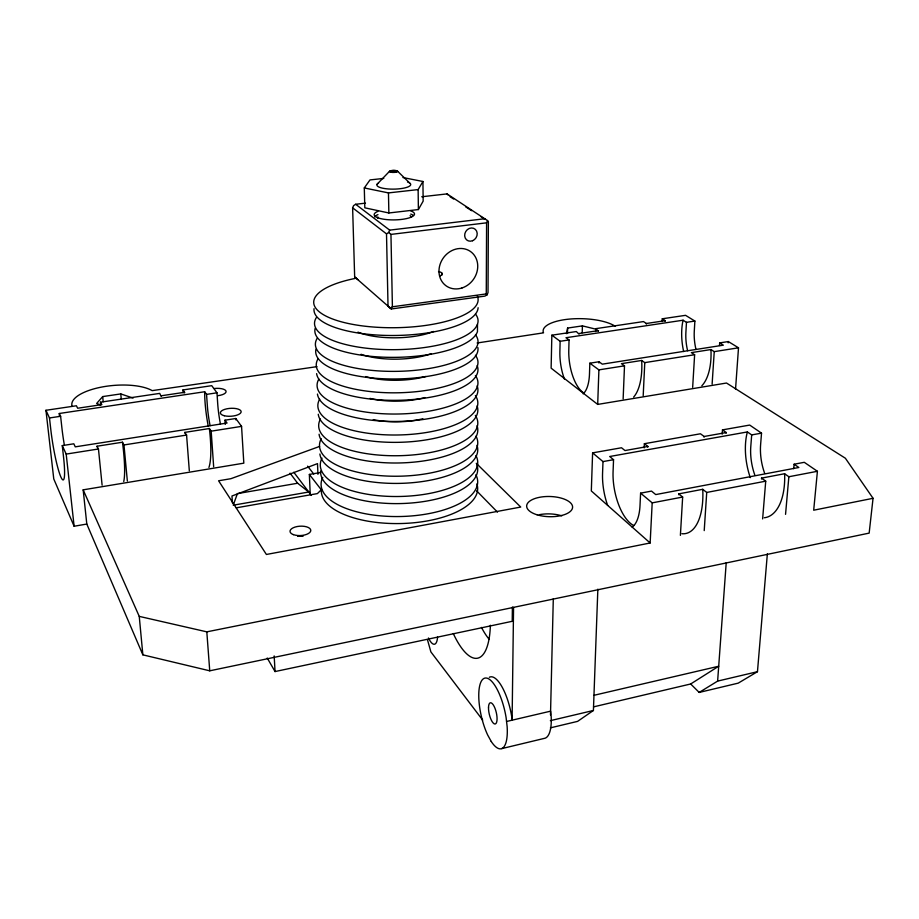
<?xml version="1.0" encoding="UTF-8"?>
<svg xmlns="http://www.w3.org/2000/svg" width="919" height="919" viewBox="0 0 919 919"><rect width="100%" height="100%" fill="white"/><g stroke="black" fill="none" stroke-linecap="round" stroke-linejoin="round"><path stroke-width="1.38" d="M477.478 324.235L477.455 331.679A81.619 27.8 -1 0 1 388.14 357.319A81.619 27.8 -1 0 1 315.125 328.474M225.27 424.406L225.006 420.178L235.792 418.501L241.559 426.37L243.822 463.165L83.169 489.838L86.8 524.048L142.859 654.845L209.739 670.813L869.156 533.112L873.05 498.305L845.365 458.225L726.504 383.028L597.695 404.417L551.124 368.163L551.848 335.182L560.13 341.282L559.878 351.586A33.486 14.118 81.4 0 0 563.531 376.491L564.53 379.317M365.475 203.156L355.63 204.271L353.585 205.638L352.62 207.82L386.508 233.874L388.025 306.188L391.287 308.968L484.933 296.102L487.127 294.804L486.266 293.919L486.599 222.823L487.495 220.549L447.048 193.898L421.729 196.769M695.993 349.438A32.441 16.266 81.6 0 1 694.282 331.093L694.879 321.053L686.47 322.316L683.081 320.214L565.989 337.721L569.045 339.95L568.781 350.231A33.417 14.267 81.4 0 0 583.956 393.022M512.4 606.999L512.216 621.301L275.045 671.559L267.245 658.038M513.56 607.31L512.101 720.186L511.653 716.28A36.22 12.119 77 0 0 489.31 677.28M83.169 489.838L139.251 616.385L206.809 631.847L650.147 542.98L591.319 490.941L592.606 452.872L602.99 461.591L602.554 473.503A40.172 17.484 79 0 0 606.885 503.152L607.677 505.416M764.642 473.296A38.678 20.494 78.6 0 1 760.61 444.704L761.529 433.148L751.685 434.905L747.377 431.941L609.699 456.513L613.547 459.695L613.076 471.585A40.08 17.702 79 0 0 633.662 525.473M550.492 714.925L553.295 598.809M567.494 333.494L567.632 328.06L582.416 325.877L596.19 329.255M582.209 332.655L582.416 325.877M686.47 322.316L685.896 332.368A32.51 16.14 81.6 0 0 687.619 350.748M595.638 331.518L595.73 328.669L643.472 321.581L646.413 323.477L665.253 320.674L665.138 321.282M597.695 404.417L598.901 369.875L589.837 363.189L589.493 373.792A33.486 14.118 81.4 0 1 584.323 392.643L583.174 393.849M550.424 727.848L577.591 721.381L593.41 710.479L597.855 589.171M719.508 345.498L719.68 342.902L728.319 341.558L738.508 347.807L735.545 389.151M623.139 398.857L624.506 365.819L621.451 363.648L641.657 360.466L644.782 362.626L694.626 354.734L692.662 387.336M644.782 362.626L643.197 395.733M644.173 447.886L644.368 443.716L700.45 433.779L704.161 436.479L726.251 432.55L726.09 433.24M751.685 434.905L750.789 446.496A38.77 20.321 78.6 0 0 754.844 475.146M650.147 542.98L652.191 502.865L640.6 493.147L640.015 505.461A40.172 17.484 79 0 1 633.145 526.334L632.169 527.081M662.128 321.604L662.277 318.79L685.551 315.332L694.879 321.053M598.935 363.051L599.004 361.753L589.837 363.189M680.393 535.375L682.656 497.041L678.727 493.882L702.725 489.31L706.722 492.446L765.722 481.165L762.632 518.925M712.122 384.108L714.247 351.644L710.938 349.553L691.375 352.632L694.626 354.734M704.218 530.608L706.722 492.446M722.185 434.17L722.483 429.885L749.697 425.072L761.529 433.148M593.536 706.872L690.686 683.977L699.187 692.432L717.624 681.105L726.217 562.681M699.187 692.432L738.233 683.139L757.463 671.686L767.354 553.893M785.55 514.341L788.858 476.743L784.596 473.733L761.529 478.121L761.587 479.017M793.683 468.69L794.131 464.221L804.274 462.314L817.416 471.286L813.694 510.206L873.05 498.305M728.193 342.821L728.319 341.558M579.004 334.125L576.339 331.541L551.848 335.182M598.441 331.231L595.73 328.669M646.287 324.085L646.413 323.477M647.769 447.174L647.906 446.473L644.368 443.716M683.081 320.214L682.576 322.638A40.907 20.31 81.6 0 0 683.656 351.54M566.449 333.666L567.632 328.06M704.011 437.168L704.161 436.479M747.377 431.941L746.71 434.676A48.799 25.571 78.6 0 0 750.283 477.627M487.127 294.804L488.012 292.518L488.368 221.571L487.495 220.549M386.508 233.874L388.691 232.461L389.69 230.129L485.278 218.665M383.786 178.412L370.001 179.917L364.292 187.947L364.82 207.82L388.863 212.978L418.386 209.555L423.154 201.146L422.935 181.491L402.959 177.551M418.386 209.555L418.134 189.59L422.935 181.491M440.167 276.022L442.177 274.356A9.81 3.251 -4 0 0 438.524 271.553M133.083 398.076L120.78 393.918L102.687 396.583L96.621 403.498L100.309 404.785M441.488 275.321L442.177 274.551M377.146 184.202L389.53 171.29M690.686 683.977L718.704 666.241L593.961 695.304M390.242 308.095L392.402 306.785L486.266 293.919M501.751 748.606L545.162 738.187A35.91 12.809 76.7 0 0 551.17 716.361L550.584 711.168L506.553 721.484M550.355 720.657L593.41 710.479M717.624 681.105L757.463 671.686M652.191 502.865L682.656 497.041M788.858 476.743L817.416 471.286M640.6 493.147L651.514 491.091L655.729 494.583L798.841 467.484L794.131 464.221M602.99 461.591L613.547 459.695M592.606 452.872L621.52 447.76L624.989 450.551L647.906 446.473M236.24 507.828L317.4 493.595L321.282 489.77L309.358 474.422L320.628 472.504M161.25 396.434L159.699 393.401L100.493 402.189L101.837 404.624L77.667 408.231L76.403 405.773L45.95 410.288L53.773 478.971L74.117 526.242L86.8 524.048M297.63 483.233L237.424 493.606L233.219 505.197L308.773 492.01L297.63 483.233L290.059 473.159M319.617 446.416L230.853 478.707L218.584 480.775L266.395 554.467L520.74 507.058L476.26 463.279M97.173 447.071L97.046 446.22L122.468 442.223L123.973 444.957L127.35 481.016M184.972 433.228L184.868 432.389L209.371 428.53L211.175 431.172L213.656 466.714M225.006 420.178L227.05 423.039L75.266 446.852L73.807 443.797L62.274 445.6L66.191 454.089L98.459 448.989L102.112 485.198M123.973 444.957L186.58 435.055L189.314 470.746M211.175 431.172L241.559 426.37M598.901 369.875L624.506 365.819M714.247 351.644L738.508 347.807M161.227 395.779L184.581 392.298L184.593 392.953M579.096 333.505L598.545 330.61M59.459 416.158L59.276 413.493L204.673 391.747L206.557 394.377L207.326 405.348A36.243 7.651 80.9 0 0 210.095 425.669M45.95 410.288L49.488 417.961L60.62 416.284L61.86 427.53A37.38 4.641 80.7 0 0 64.341 444.934M206.557 394.377L216.976 392.815L217.711 403.763A36.163 7.857 80.9 0 0 220.457 424.038M560.13 341.282L569.045 339.95M316.986 366.647L152.163 390.632A43.067 15.772 -4.9 0 0 102.25 386.956A43.067 15.772 -4.9 0 0 71.935 405.578M477.11 342.994L543.531 332.839A38.322 13.05 1.3 0 1 569.665 319.065A38.322 13.05 1.3 0 1 615.42 326.394M183.191 392.769L182.973 389.943L211.749 385.67L216.976 392.815M388.691 232.461L390.954 234.402L486.599 222.823M364.292 187.947L388.461 192.91L418.134 189.59M719.68 342.902L723.333 345.165L602.313 364.154L599.004 361.753M662.277 318.79L665.253 320.674M450.046 196.7L453.641 199.032M465.623 206.798L471.608 210.692M481.188 216.907L484.784 219.239M722.483 429.885L726.251 432.55M761.529 478.121L765.722 481.165M355.63 204.271L389.69 230.129M352.62 207.82L354.665 276.918L357.801 279.606M354.665 276.918L391.287 308.968M397.364 171.003L409.61 182.961M476.628 490.838L497.489 512.136M447.048 193.898L447.944 194.908M441.568 272.989L442.2 273.759M307.589 466.14L313.758 474.02M482.693 720.105L430.885 651.904L427.473 639.739M293.804 472.251L311.346 495.398M182.973 389.943L184.581 392.298M184.868 432.389L186.58 435.055M97.046 446.22L98.459 448.989M59.276 413.493L60.62 416.284M122.468 442.223L122.583 443.061A52.808 7.949 80.8 0 1 123.732 481.567M209.371 428.53L209.475 429.368A51.889 10.385 80.9 0 1 208.923 467.449M49.488 417.961L50.763 429.219A37.472 4.411 80.7 0 0 60.953 477.145A37.472 4.411 80.7 0 0 63.56 457.237L62.274 445.6M66.191 454.089L74.117 526.242M100.493 402.189L100.768 404.934M102.687 396.583L103.204 401.752M139.251 616.385L142.859 654.845M120.78 393.918L121.262 399.064M641.657 360.466L641.715 361.224A47.26 21.171 81.5 0 1 633.639 397.077M206.809 631.847L209.739 670.813M678.727 493.882L678.796 494.778M702.725 489.31L702.782 490.218A56.587 26.41 78.9 0 1 681.909 533.709M710.938 349.553L710.984 350.3A46.513 22.688 81.6 0 1 701.84 385.773M232.427 502.911L231.979 495.996L317.503 463.613L317.94 474.307M784.596 473.733L784.654 474.629A55.519 28.535 78.7 0 1 764.321 517.753M274.172 655.913L275.045 671.559M235.792 418.501L235.861 419.88M309.358 474.422L310.231 494.284M388.461 192.91L388.863 212.978M390.954 234.402L392.402 306.785M204.673 391.747L204.684 394.366A45.617 9.638 80.9 0 0 208.314 426.496M297.79 536.156A10.385 4.733 -3 0 1 303.121 535.834M437.559 637.085A19.104 5.928 78.4 0 1 428.461 637.981M490.378 625.276A69.97 23.331 78.6 0 1 453.262 633.501M489.023 639.119A63.744 22.251 78.5 0 1 481.453 627.39M477.329 296.056A82.239 26.685 -1 0 1 417.088 326.475A82.239 26.685 -1 0 1 319.571 312.058A82.239 26.685 -1 0 1 356.423 278.181M478.11 307.704A82.078 26.984 -1 0 1 393.769 335.492A82.078 26.984 -1 0 1 314.045 308.658M433.642 331.46A49.04 16.485 -1 0 1 357.973 332.15M475.514 314.091A81.78 27.513 -1 0 1 397.881 349.622A81.78 27.513 -1 0 1 316.389 317.526M431.31 353.643A48.764 16.967 -1 0 1 361.029 354.286M475.479 334.78A81.331 28.317 -1 0 1 398.295 371.322A81.331 28.317 -1 0 1 317.216 338.272M477.891 347.577A81.171 28.604 -1 0 1 395.698 378.961A81.171 28.604 -1 0 1 315.964 349.243M425.911 376.445A48.5 17.438 -1 0 1 365.624 376.583M475.433 355.251A80.883 29.109 -1 0 1 398.697 392.769A80.883 29.109 -1 0 1 318.043 358.789M477.168 365.59A80.723 29.385 -1 0 1 404.888 400.064A80.723 29.385 -1 0 1 316.618 373.631M424.992 397.559A48.236 17.898 -1 0 1 370.012 398.398M475.399 375.492A80.447 29.879 -1 0 1 399.087 413.987A80.447 29.879 -1 0 1 318.847 379.087M477.122 385.842A80.286 30.143 -1 0 1 405.245 421.189A80.286 30.143 -1 0 1 317.446 394.056M422.832 418.765A47.972 18.357 -1.1 0 1 373.275 419.604M475.364 395.526A80.01 30.626 -1.1 0 1 399.489 434.951A80.01 30.626 -1.1 0 1 319.651 399.168M477.076 405.888A79.85 30.89 -1.1 0 1 405.612 442.073A79.85 30.89 -1.1 0 1 318.273 414.251M475.33 415.342A79.574 31.361 -1.1 0 1 399.868 455.686A79.574 31.361 -1.1 0 1 320.444 419.03M477.03 425.704A79.425 31.614 -1.1 0 1 405.957 462.716A79.425 31.614 -1.1 0 1 319.077 434.227M475.962 436.1A79.149 32.073 -1.1 0 1 398.789 476.214A79.149 32.073 -1.1 0 1 321.236 438.685M476.984 445.313A79 32.326 -1.1 0 1 406.313 483.13A79 32.326 -1.1 0 1 319.881 453.997M475.927 455.525A78.724 32.774 -1.1 0 1 399.179 496.49A78.724 32.774 -1.1 0 1 322.006 458.133M476.938 464.715A78.575 33.015 -1.1 0 1 403.728 503.463A78.575 33.015 -1.1 0 1 320.593 471.079M475.881 474.744A78.31 33.452 -1.1 0 1 399.558 516.535A78.31 33.452 -1.1 0 1 322.776 477.375M476.892 483.922A78.161 33.693 -1.1 0 1 402.625 523.485A78.161 33.693 -1.1 0 1 321.489 489.115M410.69 210.842A20.161 5.56 -0.9 0 1 407.887 218.262A20.161 5.56 -0.9 0 1 380.994 218.699A20.161 5.56 -0.9 0 1 377.893 211.359M407.531 181.985A16.921 4.388 -0.9 0 1 405.865 187.648A16.921 4.388 -0.9 0 1 384.131 188.475A16.921 4.388 -0.9 0 1 378.479 183.088M377.698 218.205A16.783 4.664 -0.9 0 1 377.904 216.987M410.104 215.689A16.783 4.664 -0.9 0 1 411.115 216.861M374.607 216.884A20.138 5.594 -0.9 0 1 377.962 214.609M410.736 214.081A20.138 5.594 -0.9 0 1 413.228 215.322M214.15 388.53A10.109 3.733 -3.5 0 1 225.925 390.897A10.109 3.733 -3.5 0 1 217.872 395.687M539.2 514.709A22.872 10.281 1.5 0 1 561.773 515.835M297.699 536.122A10.706 4.882 -3 0 1 303.19 535.788M491.24 741.484L487.679 735.016A36.266 12.027 77 0 1 482.785 679.279A36.266 12.027 77 0 1 506.105 717.578L507.15 726.722A36.266 12.027 77 0 1 491.24 741.484M293.391 534.628A10.408 4.698 -3 0 0 310.553 531.446A10.408 4.698 -3 0 0 297.251 526.518A10.408 4.698 -3 0 0 293.391 534.628M488.506 707.791A10.879 3.607 77 0 0 494.847 724A10.879 3.607 77 0 0 495.008 708.342A10.879 3.607 77 0 0 488.506 707.791M472.538 240.744A6.847 6.019 -57.3 0 0 475.376 229.405A6.847 6.019 -57.3 0 0 464.876 233.621A6.847 6.019 -57.3 0 0 472.538 240.744M461.993 287.969A21.057 18.483 -54.7 0 0 473.032 253.713A21.057 18.483 -54.7 0 0 440.052 264.442A21.057 18.483 -54.7 0 0 461.993 287.969M390.954 172.244A4.078 1.022 -0.9 0 0 397.571 171.531A4.078 1.022 -0.9 0 0 392.126 170.475A4.078 1.022 -0.9 0 0 390.954 172.244M391.391 172.106A3.4 0.85 -0.9 0 0 396.893 171.508A3.4 0.85 -0.9 0 0 392.367 170.624A3.4 0.85 -0.9 0 0 391.391 172.106M537.11 514.812A22.986 10.109 1.5 0 0 572.571 507.598A22.986 10.109 1.5 0 0 539.177 497.374A22.986 10.109 1.5 0 0 537.11 514.812M224.316 415.733A10.408 3.963 -3.5 0 0 241.042 412.321A10.408 3.963 -3.5 0 0 226.913 408.794A10.408 3.963 -3.5 0 0 224.316 415.733"/></g></svg>
